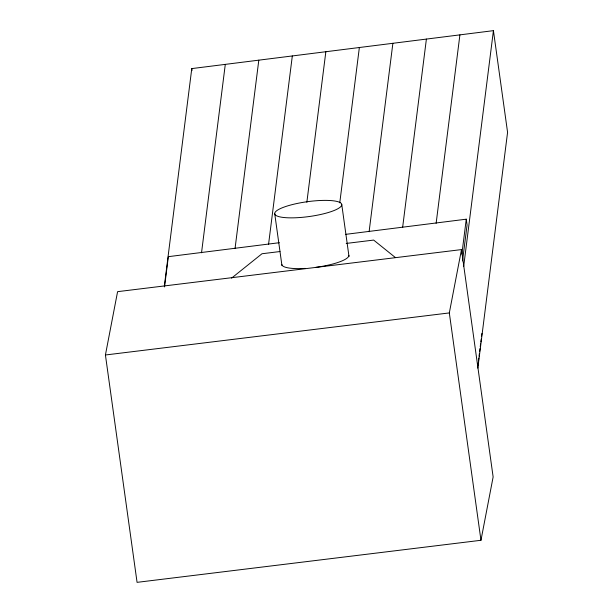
<?xml version="1.0" encoding="UTF-8"?>
<svg xmlns="http://www.w3.org/2000/svg" width="613" height="613" viewBox="0 0 613 613"><rect width="100%" height="100%" fill="white"/><g stroke="black" fill="none" stroke-linecap="round" stroke-linejoin="round"><path stroke-width="0.92" d="M164.307 286.401L191.777 68.595L493.427 30.65L507.579 132.347L477.834 368.137M164.529 286.938L168.345 256.663L279.352 242.702M201.524 252.809L225.293 64.38M235.04 248.594L258.809 60.166M268.555 244.38L292.324 55.952M306.852 202.29L325.848 51.73M339.771 202.803L359.364 47.515M369.103 231.729L392.879 43.301M402.618 227.515L426.395 39.086M436.134 223.301L459.911 34.864M461.85 254.188L466.263 219.186L345.77 234.342M462.539 260.946L467.075 224.994L466.263 219.186M463.681 266.44L493.427 30.65M477.864 365.609L478.217 362.773M478.462 360.881L478.814 358.046M479.052 356.153L479.412 353.31M479.65 351.418L480.01 348.582M480.247 346.69L480.607 343.855M480.845 341.962L481.205 339.119M481.565 336.284L481.918 333.449M105.421 354.988L117.589 291.658L461.489 249.591L493.136 476.952L480.967 540.283L137.067 582.35L105.421 354.988L449.321 312.921L461.489 249.591M231.545 278.141L261.996 253.744L279.98 251.545M346.215 243.438L373.654 240.081L395.308 257.483M449.321 312.921L480.967 540.283M341.77 204.596A33.838 7.471 -7.9 0 1 291.811 217.86A33.838 7.471 -7.9 0 1 291.152 204.888A33.838 7.471 -7.9 0 1 341.77 204.596L349.012 256.594M274.716 213.638L281.957 265.636M191.777 68.595L192.045 70.48M348.866 255.353A33.838 7.471 -7.9 0 1 315.718 267.36M305.159 268.402A33.838 7.471 -7.9 0 1 281.811 264.395"/></g></svg>
